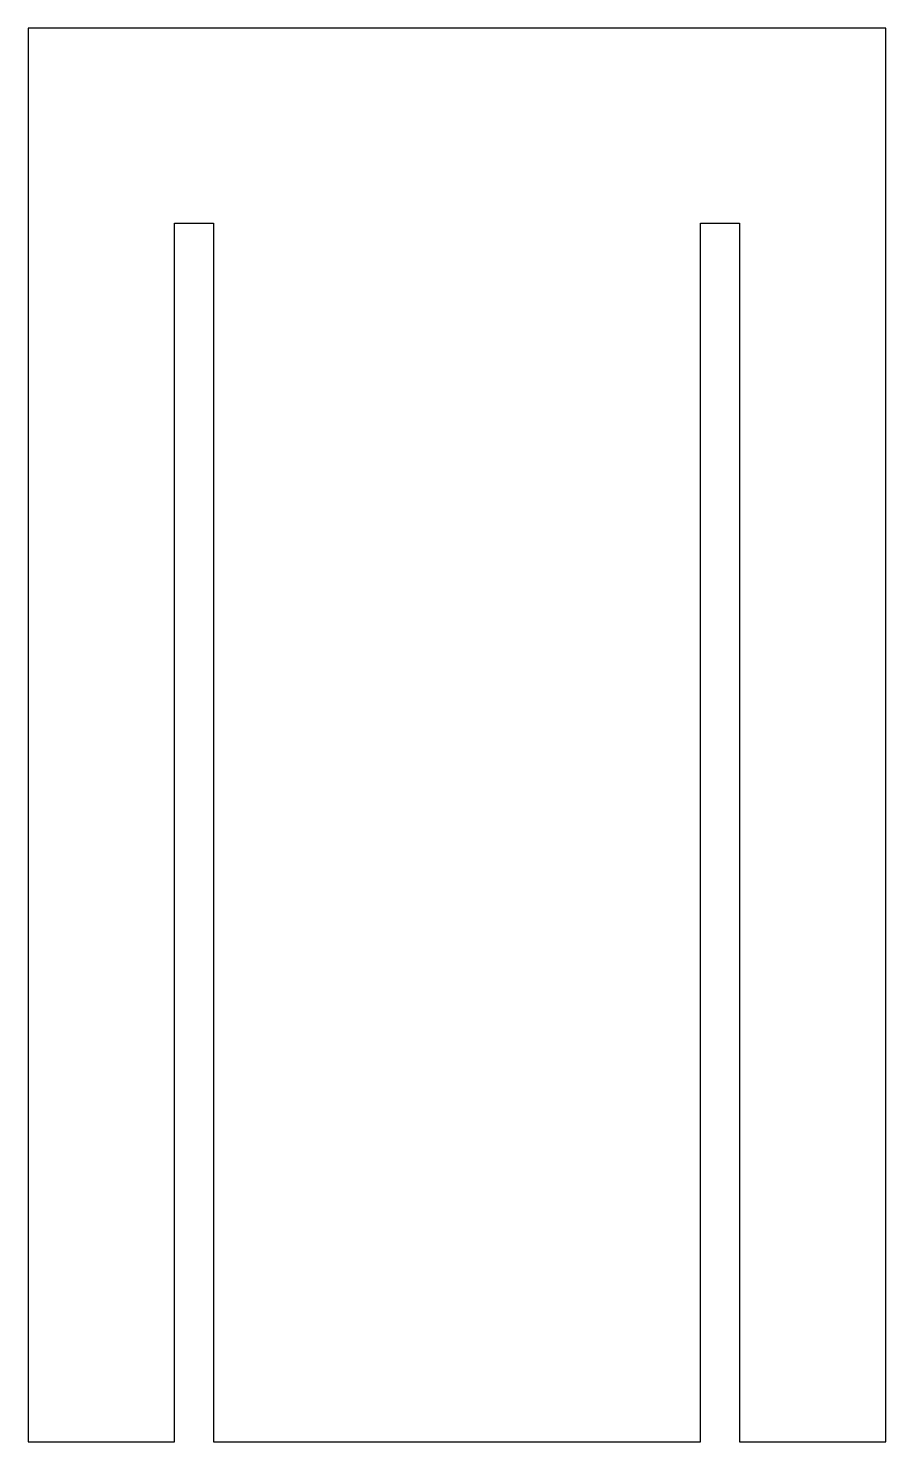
# Model space of a CAD drawing. Header units: millimetres. Extents: x 0 to 35.2, y 0 to 58.
import ezdxf

# ---------------------------------------------------------------- set-up
doc = ezdxf.new("R2010")
doc.units = ezdxf.units.MM
doc.layers.add('OUTER_CUT', color=1, linetype='Continuous')

msp = doc.modelspace()

# ---------------------------------------------------------------- linework, layer by layer
at = {"layer": 'OUTER_CUT'}
msp.add_lwpolyline([(0, 0), (6, 0), (6, 50), (7.6, 50), (7.6, 0), (27.6, 0), (27.6, 50), (29.2, 50), (29.2, 0), (35.2, 0), (35.2, 58), (0, 58)], close=True, dxfattribs=at)

doc.saveas('drawing.dxf')
